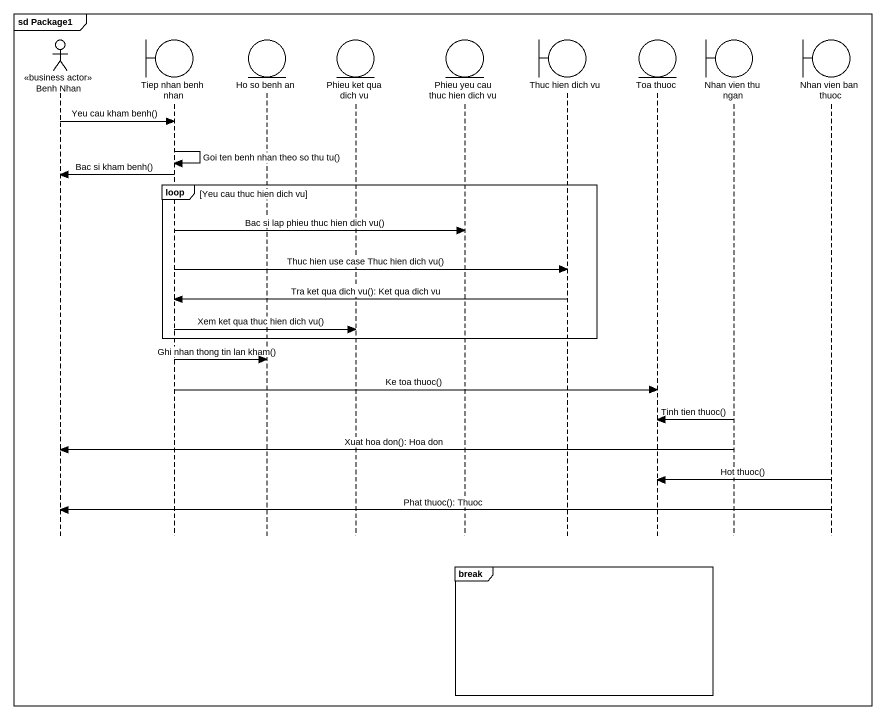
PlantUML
@startuml
mainframe sd Package1
hide footbox
actor "Benh Nhan" as Benh_Nhan <<business actor>>
boundary "Tiep nhan benh nhan" as Tiep_nhan_benh_nhan
entity "Ho so benh an" as Ho_so_benh_an
entity "Phieu ket qua dich vu" as Phieu_ket_qua_dich_vu
entity "Phieu yeu cau thuc hien dich vu" as Phieu_yeu_cau_thuc_hien
boundary "Thuc hien dich vu" as Thuc_hien_dich_vu
entity "Toa thuoc" as Toa_thuoc
boundary "Nhan vien thu ngan" as Nhan_vien_thu_ngan
boundary "Nhan vien ban thuoc" as Nhan_vien_ban_thuoc

Benh_Nhan -> Tiep_nhan_benh_nhan : Yeu cau kham benh()
Tiep_nhan_benh_nhan -> Tiep_nhan_benh_nhan : Goi ten benh nhan theo so thu tu()
Tiep_nhan_benh_nhan -> Benh_Nhan : Bac si kham benh()
loop Yeu cau thuc hien dich vu
  Tiep_nhan_benh_nhan -> Phieu_yeu_cau_thuc_hien : Bac si lap phieu thuc hien dich vu()
  Tiep_nhan_benh_nhan -> Thuc_hien_dich_vu : Thuc hien use case Thuc hien dich vu()
  Thuc_hien_dich_vu -> Tiep_nhan_benh_nhan : Tra ket qua dich vu(): Ket qua dich vu
  Tiep_nhan_benh_nhan -> Phieu_ket_qua_dich_vu : Xem ket qua thuc hien dich vu()
end
Tiep_nhan_benh_nhan -> Ho_so_benh_an : Ghi nhan thong tin lan kham()
Tiep_nhan_benh_nhan -> Toa_thuoc : Ke toa thuoc()
Nhan_vien_thu_ngan -> Toa_thuoc : Tinh tien thuoc()
Nhan_vien_thu_ngan -> Benh_Nhan : Xuat hoa don(): Hoa don
Nhan_vien_ban_thuoc -> Toa_thuoc : Hot thuoc()
Nhan_vien_ban_thuoc -> Benh_Nhan : Phat thuoc(): Thuoc
break
end
@enduml
